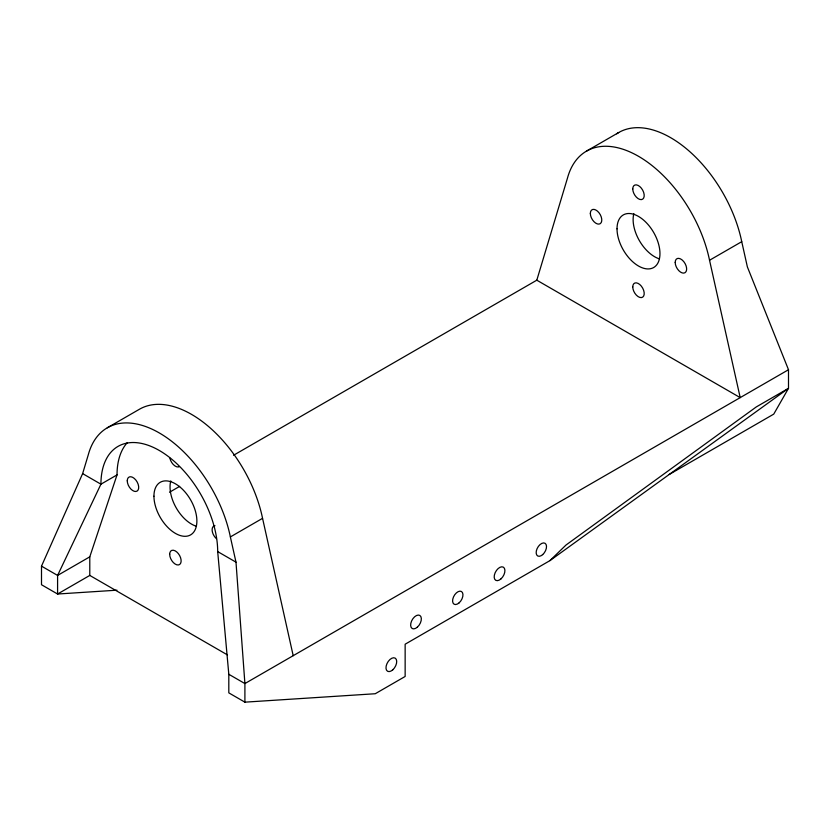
<?xml version="1.0" encoding="UTF-8"?>
<svg xmlns="http://www.w3.org/2000/svg" width="830" height="830" viewBox="0 0 830 830"><rect width="100%" height="100%" fill="white"/><g stroke="black" fill="none" stroke-linecap="round" stroke-linejoin="round"><path stroke-width="1.25" d="M616.638 133.817A104.03 60.061 60 0 1 688.298 150.334A104.03 60.061 60 0 1 741.74 241.675L747.374 266.907L788.5 369.734L788.5 388.326L549.917 560.634L405.144 644.215L405.144 676.471L375.253 693.735L244.902 702.159L244.902 683.567L235.99 562.159L230.367 536.927A104.03 60.061 60 0 0 159.308 432.949A104.03 60.061 60 0 0 88.26 454.882L82.627 473.619L41.5 566.143L41.5 584.735L57.581 594.021L116.957 590.182M244.902 702.159L228.81 692.874L228.81 674.282L217.688 551.597A82.554 47.663 60 0 0 159.308 450.483A82.554 47.663 60 0 0 100.928 484.191L57.592 575.429L57.581 594.021L89.785 575.429L89.785 556.837L117.03 474.895A82.554 47.663 60 0 1 127.291 442.649M536.803 280.187L567.44 178.222A104.03 60.061 60 0 1 638.488 156.289A104.03 60.061 60 0 1 709.536 260.257L740.204 397.622L536.803 280.187L233.562 455.255M549.917 560.634L566.019 545.02L756.306 406.918L788.5 388.326L773.736 414.129L669.208 474.48M586.478 151.133L618.672 132.541M107.298 427.803L139.502 409.211A104.03 60.061 60 0 1 262.56 518.335L293.198 655.69M117.03 474.895L100.928 484.191L82.627 473.619M169.538 492.221L179.654 486.38M89.785 556.837L57.592 575.429L41.5 566.143M230.367 536.927L262.56 518.335M709.536 260.257L741.74 241.675M788.5 369.734L244.902 683.567L228.81 674.282M217.688 551.597L235.99 562.159M89.785 575.429L227.441 654.901M216.36 538.618A8.093 4.679 60 0 1 212.169 530.681A8.093 4.679 60 0 1 214.98 525.712M195.984 526.127A30.357 17.523 60 0 1 170.773 480.912M179.456 466.616A8.093 4.679 60 0 1 169.88 458.119M659.062 258.753A30.357 17.523 60 0 1 633.85 213.538M500.947 578.915A7.595 4.378 -60 0 0 503.354 567.16A7.595 4.378 -60 0 0 494.369 575.117A7.595 4.378 -60 0 0 500.947 578.915M392.735 669.862A7.595 4.378 -60 0 0 395.142 658.107A7.595 4.378 -60 0 0 386.168 666.065A7.595 4.378 -60 0 0 392.735 669.862M459.115 602.86A7.335 4.233 -60 0 0 461.439 591.5A7.335 4.233 -60 0 0 452.765 599.187A7.335 4.233 -60 0 0 459.115 602.86M542.685 554.616A7.335 4.233 -60 0 0 545.009 543.266A7.335 4.233 -60 0 0 536.336 550.954A7.335 4.233 -60 0 0 542.685 554.616M417.376 627.148A7.574 4.378 -60 0 0 419.783 615.414A7.574 4.378 -60 0 0 410.819 623.361A7.574 4.378 -60 0 0 417.376 627.148M169.683 554.284A8.093 4.679 60 0 0 178.274 564.971A8.093 4.679 60 0 0 178.274 553.517A8.093 4.679 60 0 0 169.683 554.284M127.26 480.798A8.093 4.679 60 0 0 135.84 491.485A8.093 4.679 60 0 0 135.84 480.031A8.093 4.679 60 0 0 127.26 480.798M153.944 496.205A30.357 17.523 60 0 0 186.148 536.263A30.357 17.523 60 0 0 186.148 493.331A30.357 17.523 60 0 0 153.944 496.205M632.761 188.929A8.093 4.679 60 0 0 641.351 199.605A8.093 4.679 60 0 0 641.351 188.161A8.093 4.679 60 0 0 632.761 188.929M590.338 213.424A8.093 4.679 60 0 0 598.918 224.11A8.093 4.679 60 0 0 598.918 212.656A8.093 4.679 60 0 0 590.338 213.424M617.022 228.831A30.357 17.523 60 0 0 649.226 268.889A30.357 17.523 60 0 0 649.226 225.957A30.357 17.523 60 0 0 617.022 228.831M632.761 286.91A8.093 4.679 60 0 0 641.351 297.596A8.093 4.679 60 0 0 641.351 286.143A8.093 4.679 60 0 0 632.761 286.91M675.195 262.415A8.093 4.679 60 0 0 683.785 273.101A8.093 4.679 60 0 0 683.785 261.647A8.093 4.679 60 0 0 675.195 262.415"/></g></svg>
